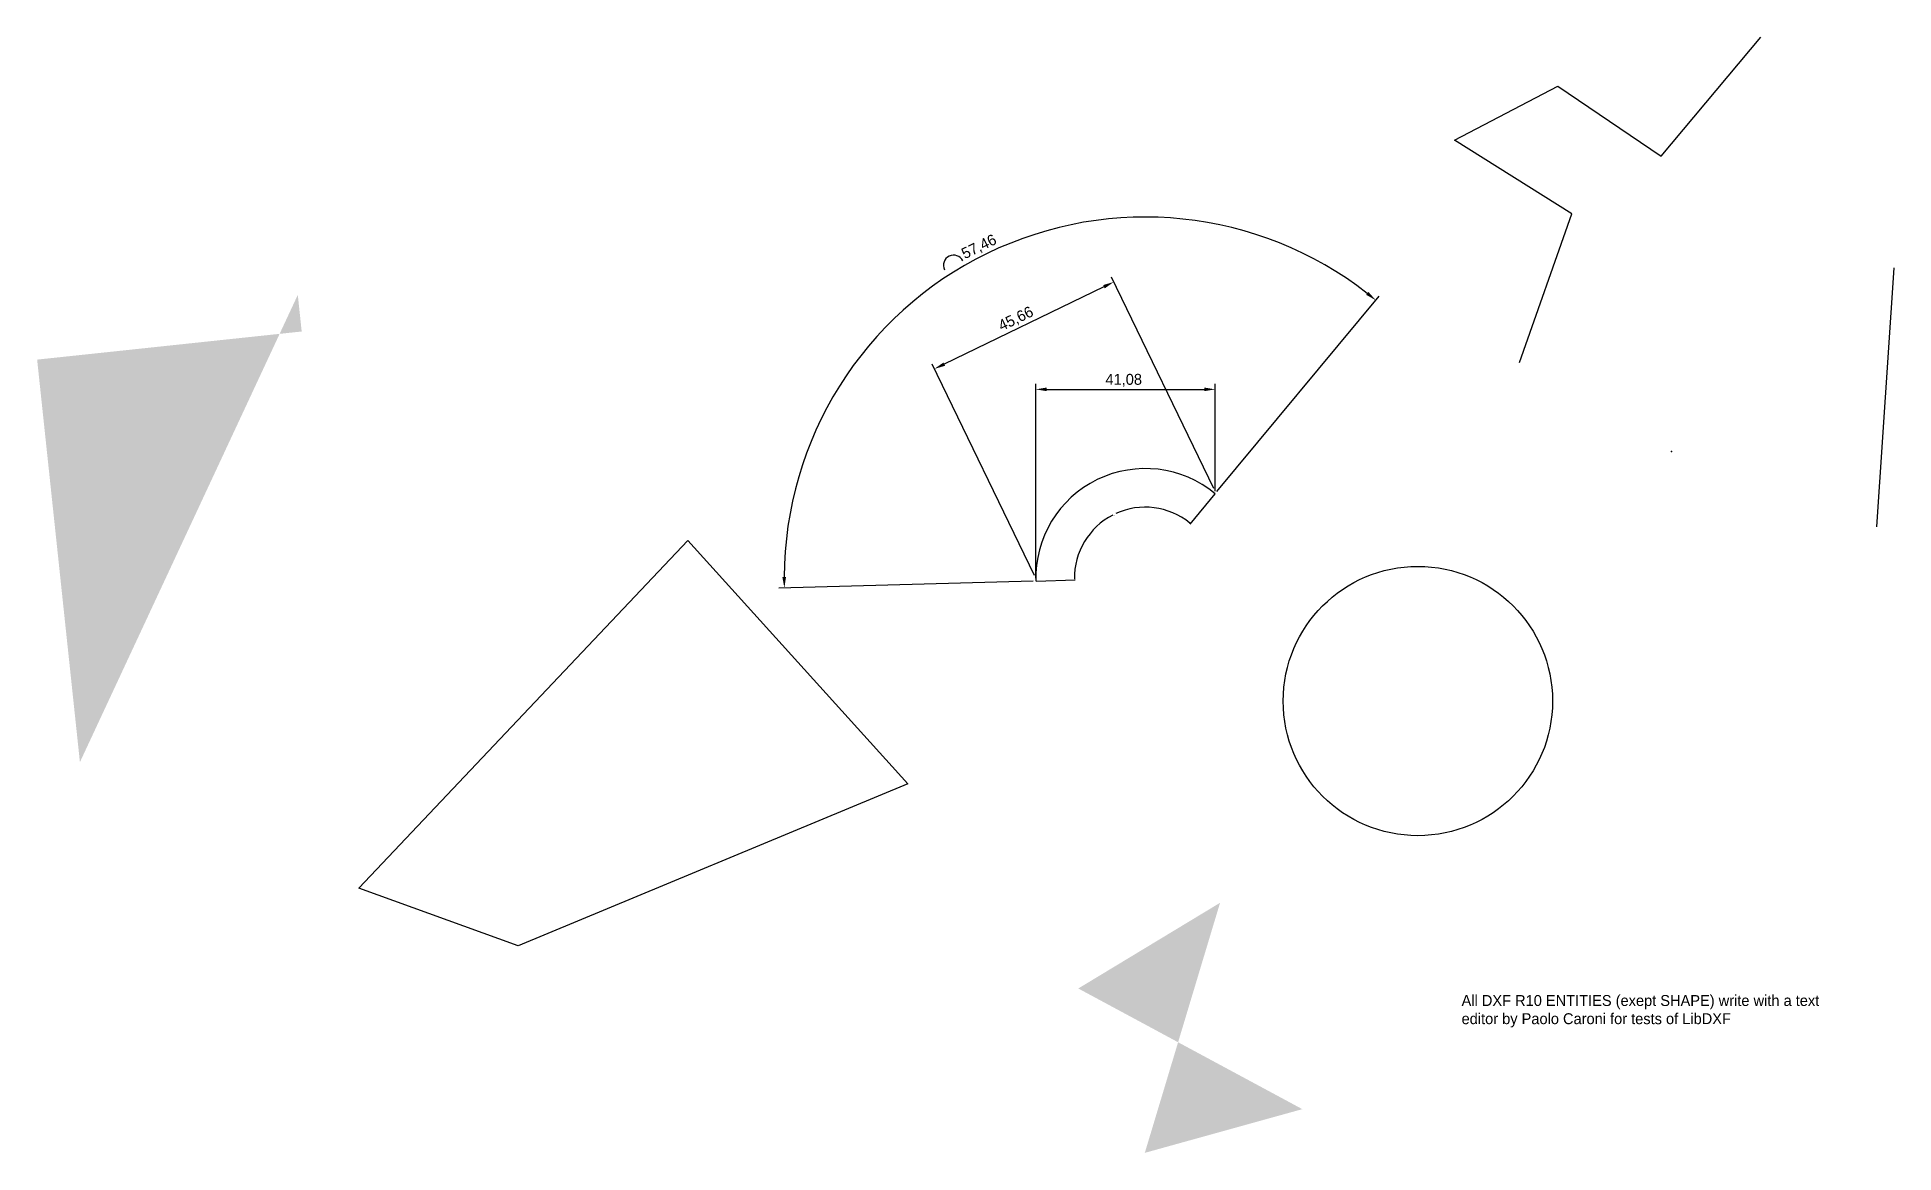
# Model space of a CAD drawing. Extents: x 47 to 472, y 54 to 309.
import ezdxf

# ---------------------------------------------------------------- set-up
doc = ezdxf.new("R2010")
doc.units = 0
doc.layers.get('0').update_dxf_attribs({"linetype": 'CONTINUOUS'})
doc.layers.get('DEFPOINTS').update_dxf_attribs({"linetype": 'CONTINUOUS'})
doc.dimstyles.get("Standard").update_dxf_attribs({"dimtxt": 0.18, "dimasz": 0.18, "dimexe": 0.18, "dimexo": 0.0625, "dimgap": 0.09, "dimtad": 0, "dimtih": 1, "dimtoh": 1, "dimzin": 0, "dimcen": 0.09, "dimazin": 3, "dimtfac": 1, "dimtofl": 0, "dimtmove": 0, "dimatfit": 3})

# ---------------------------------------------------------------- blocks, each defined once
blk = doc.blocks.new('*U3')
at = {"color": 0}
blk.add_text('41,08', height=2.5, dxfattribs=at).set_placement((291.9, 229.71))
blk = doc.blocks.new('*D2')
at = {"color": 0}
for p, q in [((275.94, 185.38), (275.94, 229.91)), ((317.02, 205.37), (317.02, 229.91)), ((278.44, 228.66), (314.52, 228.66))]:
    blk.add_line(p, q, dxfattribs=at)
for points in [[(278.44, 229.08), (278.44, 228.25), (275.94, 228.66)], [(314.52, 229.08), (314.52, 228.25), (317.02, 228.66)]]:
    blk.add_solid(points, dxfattribs=at)
at = {"layer": 'DEFPOINTS', "color": 0}
for p in [(317.02, 228.66), (317.02, 204.75), (275.94, 184.75)]:
    blk.add_point(p, dxfattribs=at)
blk.add_blockref('*U3', (0, 0))
blk = doc.blocks.new('*U5')
at = {"color": 0}
blk.add_text('45,66', height=2.5, rotation=25.8645, dxfattribs=at).set_placement((268.12, 241.97))
blk = doc.blocks.new('*D4')
at = {"color": 0}
for p, q in [((291.55, 252.18), (254.96, 234.44)), ((316.75, 205.93), (293.26, 254.39)), ((275.66, 186.01), (252.17, 234.47))]:
    blk.add_line(p, q, dxfattribs=at)
for points in [[(291.37, 252.55), (291.74, 251.8), (293.8, 253.27)], [(254.78, 234.81), (255.15, 234.06), (252.71, 233.35)]]:
    blk.add_solid(points, dxfattribs=at)
at = {"layer": 'DEFPOINTS', "color": 0}
for p in [(252.71, 233.35), (317.02, 205.37), (275.93, 185.45)]:
    blk.add_point(p, dxfattribs=at)
blk.add_blockref('*U5', (0, 0))
blk = doc.blocks.new('*D9')
for p, q in [((317.42, 205.23), (354.62, 250.05)), ((275.32, 184.74), (217.1, 183.12))]:
    blk.add_line(p, q)
blk.add_arc((301.01, 185.45), 82.69, 52.0415, 179.8569)
at = {"linetype": 'CONTINUOUS'}
blk.add_arc((257.12, 257.08), 2.33, 25.9492, 205.9492, dxfattribs=at)
for points in [[(352.14, 250.98), (351.61, 250.33), (353.82, 249.08)], [(218.73, 185.66), (217.9, 185.65), (218.35, 183.16)]]:
    blk.add_solid(points)
blk.add_text('57,46', height=2.5, rotation=25.9492).set_placement((259.69, 258.46))
blk = doc.blocks.new('*D11')
at = {"color": 0}
for p, q in [((316.98, 204.7), (311.26, 197.8)), ((276.01, 184.76), (284.97, 185.01))]:
    blk.add_line(p, q, dxfattribs=at)
for start, end in [(50.945, 114.6601), (117.2526, 180.9535)]:
    blk.add_arc((301.01, 185.45), 16.22, start, end, dxfattribs=at)
for points in [[(311.25, 198.07), (311.21, 198.03), (311.37, 197.94)], [(284.82, 185.18), (284.76, 185.18), (284.79, 185)]]:
    blk.add_solid(points, dxfattribs=at)
at = {"layer": 'DEFPOINTS', "color": 0}
for p in [(317.02, 204.75), (299.86, 201.63), (275.94, 184.75), (301.01, 185.45)]:
    blk.add_point(p, dxfattribs=at)
at = {"color": 0}
blk.add_text('131%%d', height=0.18, dxfattribs=at).set_placement((293.55, 199.72))

msp = doc.modelspace()

# ---------------------------------------------------------------- linework, layer by layer
msp.add_line((472.488, 256.472), (468.479, 197.181))
msp.add_lwpolyline([(386.7, 234.839), (398.727, 268.891), (371.868, 285.717), (395.52, 298.136), (419.171, 282.111), (442.021, 309.353)])
msp.add_circle((363.463, 157.267), 30.845)
msp.add_arc((301.01, 185.45), 25.076, 50.30929, 181.58914)
msp.add_point((421.577, 214.408))
msp.add_solid([(285.68, 91.42), (318.151, 111.05), (336.992, 63.778), (300.913, 53.763)])
msp.add_trace([(107.795, 241.919), (47.197, 235.479), (106.903, 250.311), (56.996, 143.265)])
msp.add_3dface([(120.904, 114.408), (196.279, 194.016), (246.647, 138.326), (157.341, 101.199)])

# ---------------------------------------------------------------- block references
msp.add_blockref('*D9', (0, 0))

# ---------------------------------------------------------------- texts
for s, p in [('All DXF R10 ENTITIES (exept SHAPE) write with a text', (373.471, 87.414)), ('editor by Paolo Caroni for tests of LibDXF', (373.471, 83.247))]:
    msp.add_text(s, height=2.5).set_placement(p)

# ---------------------------------------------------------------- dimensions: what is measured, and where the dimension line sits
dim = msp.add_aligned_dim(p1=(317.024, 205.371), p2=(275.934, 185.45), distance=-53.228, dimstyle='Standard')
dim.commit()
dim.dimension.update_dxf_attribs({"geometry": '*D4', "text_midpoint": (272.35, 245.181)})
dim = msp.add_linear_dim(base=(317.024, 228.664), p1=(275.944, 184.755), p2=(317.024, 204.746), dimstyle='Standard')
dim.commit()
dim.dimension.update_dxf_attribs({"geometry": '*D2', "text_midpoint": (296.484, 230.748)})
dim = msp.add_angular_dim_3p(base=(299.859, 201.634), center=(301.01, 185.45), p1=(317.024, 204.746), p2=(275.944, 184.755), dimstyle='Standard', override={"dimdec": 0})
dim.commit()
dim.dimension.update_dxf_attribs({"geometry": '*D11', "text_midpoint": (293.911, 200.039)})

doc.saveas('drawing.dxf')
